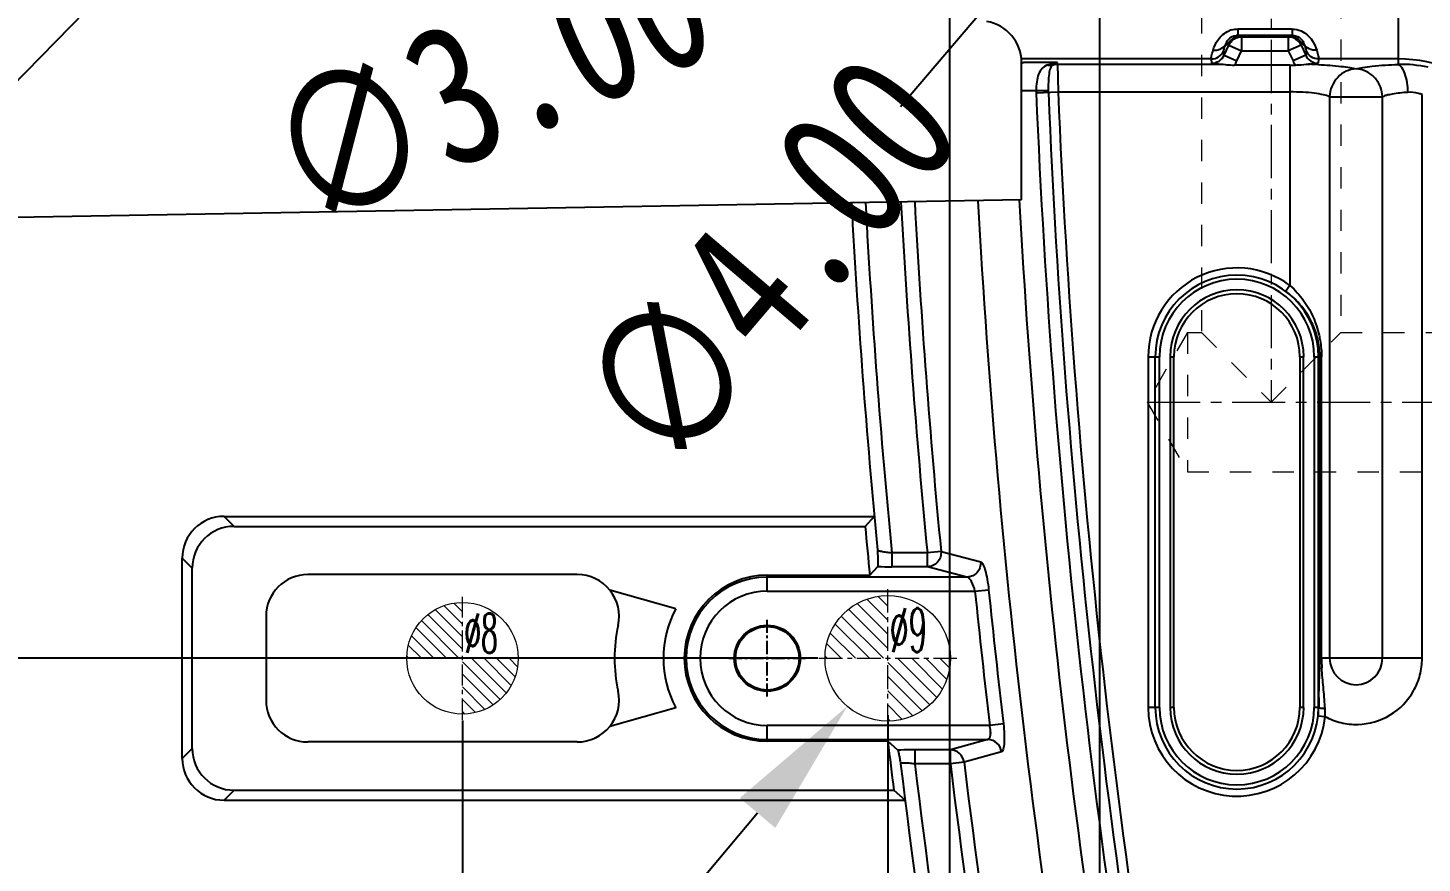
# Model space of a CAD drawing. Header units: millimetres. Extents: x 1147 to 12155, y -6137 to -4403.
# Drawn here: x 2615.5 to 2715.5, y -5338.8 to -5278.9 of the extents above; entities that cross this region are included whole.
import ezdxf
from ezdxf.enums import TextEntityAlignment as Align

# ---------------------------------------------------------------- set-up
doc = ezdxf.new("R2010")
doc.units = ezdxf.units.MM
doc.header["$LTSCALE"] = 16.335
doc.header["$PDMODE"] = 3
doc.header["$PDSIZE"] = 0.3125
doc.linetypes.add('CENTER', pattern=[0.6, 0.375, -0.075, 0.075, -0.075])
doc.linetypes.add('HIDDEN', pattern=[0.2, 0.1, -0.1])
doc.layers.get('0').update_dxf_attribs({"linetype": 'CONTINUOUS'})
doc.layers.get('Defpoints').update_dxf_attribs({"linetype": 'CONTINUOUS'})
doc.layers.add('cool', color=153, linetype='HIDDEN', lineweight=9)
doc.layers.add('epin', color=13, linetype='CONTINUOUS', lineweight=9)
doc.styles.get("Standard").update_dxf_attribs({"font": 'txt', "width": 0.8})
doc.styles.add('TXT05', font='txt.shx', dxfattribs={"width": 0.5, "bigfont": 'gbcbig.shx'})
doc.dimstyles.get("Standard").update_dxf_attribs({"dimtxt": 0.15625, "dimasz": 0.1875, "dimexe": 0.125, "dimexo": 0.0625, "dimtad": 0, "dimtih": 1, "dimtoh": 1, "dimdsep": 46, "dimtxsty": 'Standard', "dimcen": 0.09, "dimadec": 0, "dimazin": 0, "dimtp": 0.01, "dimtm": 0.01, "dimtfac": 1, "dimtofl": 0, "dimtmove": 0, "dimatfit": 3, "dimfxl": 0, "dimtolj": 1, "dimarcsym": 0})

# ---------------------------------------------------------------- blocks, each defined once
blk = doc.blocks.new('*D680')
at = {"color": 4, "lineweight": -2}
blk.add_line((2678.06, -5284.57), (2684.54, -5276.96), dxfattribs=at)
at = {"color": 4}
blk.add_solid([(2683.27, -5275.88), (2685.81, -5278.04), (2691.03, -5269.34)], dxfattribs=at)
at = {"layer": 'Defpoints', "color": 0}
for p in [(2693.62, -5266.3), (2691.03, -5269.34)]:
    blk.add_point(p, dxfattribs=at)
at = {"color": 6, "insert": (2668.55, -5295.74), "char_height": 10, "attachment_point": 5, "rotation": 49.5906}
blk.add_mtext('\\A1;∅4.00', dxfattribs=at)
blk = doc.blocks.new('*D788')
at = {"color": 4, "lineweight": -2}
for p, q in [((2627.87, -5269.27), (2607.87, -5289.71)), ((2788.07, -5269.27), (2627.87, -5269.27)), ((2607.87, -5289.71), (2587.87, -5289.71))]:
    blk.add_line(p, q, dxfattribs=at)
at = {"layer": 'Defpoints', "color": 0}
for p in [(2876.63, -5263.77), (2788.13, -5269.27), (2587.87, -5289.71)]:
    blk.add_point(p, dxfattribs=at)
at = {"color": 6, "insert": (2578.8, -5289.71), "char_height": 8, "attachment_point": 5}
blk.add_mtext('\\A1;5.50', dxfattribs=at)
blk = doc.blocks.new('*D789')
at = {"color": 4, "lineweight": -2}
blk.add_line((2672.12, -5324.13), (2587.87, -5324.13), dxfattribs=at)
at = {"layer": 'Defpoints', "color": 0}
for p in [(2876.63, -5263.77), (2587.87, -5324.13), (2672.18, -5324.13)]:
    blk.add_point(p, dxfattribs=at)
at = {"color": 6, "insert": (2575.6, -5324.13), "char_height": 8, "attachment_point": 5}
blk.add_mtext('\\A1;60.36', dxfattribs=at)
blk = doc.blocks.new('*D790')
at = {"color": 4, "lineweight": -2}
blk.add_line((2807.27, -5343.27), (2587.87, -5343.27), dxfattribs=at)
at = {"layer": 'Defpoints', "color": 0}
for p in [(2876.63, -5263.77), (2587.87, -5343.27), (2807.33, -5343.27)]:
    blk.add_point(p, dxfattribs=at)
at = {"color": 6, "insert": (2575.6, -5343.27), "char_height": 8, "attachment_point": 5}
blk.add_mtext('\\A1;79.50', dxfattribs=at)
blk = doc.blocks.new('*D791')
at = {"color": 4, "lineweight": -2}
blk.add_line((2674.17, -5391.77), (2587.87, -5391.77), dxfattribs=at)
at = {"layer": 'Defpoints', "color": 0}
for p in [(2876.63, -5263.77), (2587.87, -5391.77), (2674.23, -5391.77)]:
    blk.add_point(p, dxfattribs=at)
at = {"color": 6, "insert": (2574, -5391.77), "char_height": 8, "attachment_point": 5}
blk.add_mtext('\\A1;128.00', dxfattribs=at)
blk = doc.blocks.new('*D792')
at = {"color": 4, "lineweight": -2}
blk.add_line((2651.99, -5410.77), (2587.87, -5410.77), dxfattribs=at)
at = {"layer": 'Defpoints', "color": 0}
for p in [(2876.63, -5263.77), (2587.87, -5410.77), (2652.05, -5410.77)]:
    blk.add_point(p, dxfattribs=at)
at = {"color": 6, "insert": (2574, -5410.77), "char_height": 8, "attachment_point": 5}
blk.add_mtext('\\A1;147.00', dxfattribs=at)
blk = doc.blocks.new('*D793')
at = {"color": 4, "lineweight": -2}
blk.add_line((2871.01, -5430.77), (2587.87, -5430.77), dxfattribs=at)
at = {"layer": 'Defpoints', "color": 0}
for p in [(2876.63, -5263.77), (2587.87, -5430.77), (2871.07, -5430.77)]:
    blk.add_point(p, dxfattribs=at)
at = {"color": 6, "insert": (2574, -5430.77), "char_height": 8, "attachment_point": 5}
blk.add_mtext('\\A1;167.00', dxfattribs=at)
blk = doc.blocks.new('*D794')
at = {"color": 4, "lineweight": -2}
for p, q in [((2627.87, -5438.77), (2607.87, -5442.06)), ((2721.07, -5438.77), (2627.87, -5438.77)), ((2607.87, -5442.06), (2587.87, -5442.06))]:
    blk.add_line(p, q, dxfattribs=at)
at = {"layer": 'Defpoints', "color": 0}
for p in [(2876.63, -5263.77), (2721.13, -5438.77), (2587.87, -5442.06)]:
    blk.add_point(p, dxfattribs=at)
at = {"color": 6, "insert": (2574, -5442.06), "char_height": 8, "attachment_point": 5}
blk.add_mtext('\\A1;175.00', dxfattribs=at)
blk = doc.blocks.new('*D795')
at = {"color": 4, "lineweight": -2}
blk.add_line((2631.57, -5468.77), (2587.87, -5468.77), dxfattribs=at)
at = {"layer": 'Defpoints', "color": 0}
for p in [(2876.63, -5263.77), (2587.87, -5468.77), (2631.63, -5468.77)]:
    blk.add_point(p, dxfattribs=at)
at = {"color": 6, "insert": (2573.47, -5468.77), "char_height": 8, "attachment_point": 5}
blk.add_mtext('\\A1;205.00', dxfattribs=at)
blk = doc.blocks.new('*D777')
at = {"color": 4, "lineweight": -2}
blk.add_line((2678.63, -5396.23), (2678.63, -5507.6), dxfattribs=at)
at = {"layer": 'Defpoints', "color": 0}
for p in [(2876.63, -5263.77), (2678.63, -5396.17), (2678.63, -5507.6)]:
    blk.add_point(p, dxfattribs=at)
at = {"color": 6, "insert": (2678.63, -5521.47), "char_height": 8, "attachment_point": 5, "rotation": 90}
blk.add_mtext('\\A1;198.00', dxfattribs=at)
blk = doc.blocks.new('*D778')
at = {"color": 4, "lineweight": -2}
for p, q in [((2677.13, -5328.21), (2677.13, -5467.6)), ((2677.13, -5467.6), (2667.34, -5487.6)), ((2667.34, -5487.6), (2667.34, -5507.6))]:
    blk.add_line(p, q, dxfattribs=at)
at = {"layer": 'Defpoints', "color": 0}
for p in [(2876.63, -5263.77), (2677.13, -5328.15), (2667.34, -5507.6)]:
    blk.add_point(p, dxfattribs=at)
at = {"color": 6, "insert": (2667.34, -5522), "char_height": 8, "attachment_point": 5, "rotation": 90}
blk.add_mtext('\\A1;199.50', dxfattribs=at)
blk = doc.blocks.new('*D779')
at = {"color": 4, "lineweight": -2}
blk.add_line((2646.63, -5328.59), (2646.63, -5507.6), dxfattribs=at)
at = {"layer": 'Defpoints', "color": 0}
for p in [(2876.63, -5263.77), (2646.63, -5328.53), (2646.63, -5507.6)]:
    blk.add_point(p, dxfattribs=at)
at = {"color": 6, "insert": (2646.63, -5522), "char_height": 8, "attachment_point": 5, "rotation": 90}
blk.add_mtext('\\A1;230.00', dxfattribs=at)
blk = doc.blocks.new('*D780')
at = {"color": 4, "lineweight": -2}
blk.add_line((2631.63, -5475.26), (2631.63, -5507.6), dxfattribs=at)
at = {"layer": 'Defpoints', "color": 0}
for p in [(2876.63, -5263.77), (2631.63, -5475.2), (2631.63, -5507.6)]:
    blk.add_point(p, dxfattribs=at)
at = {"color": 6, "insert": (2631.63, -5522.54), "char_height": 8, "attachment_point": 5, "rotation": 90}
blk.add_mtext('\\A1;245.00', dxfattribs=at)
blk = doc.blocks.new('*D804')
at = {"color": 4, "lineweight": -2}
for p, q in [((2629.09, -5267.82), (2609.09, -5277.18)), ((2692.26, -5267.82), (2629.09, -5267.82)), ((2609.09, -5277.18), (2589.09, -5277.18))]:
    blk.add_line(p, q, dxfattribs=at)
at = {"layer": 'Defpoints', "color": 0}
for p in [(2876.63, -5263.77), (2692.32, -5267.82), (2589.09, -5277.18)]:
    blk.add_point(p, dxfattribs=at)
at = {"color": 6, "insert": (2580.02, -5277.18), "char_height": 8, "attachment_point": 5}
blk.add_mtext('\\A1;4.05', dxfattribs=at)
blk = doc.blocks.new('*D805')
at = {"color": 4, "lineweight": -2}
for p, q in [((2681.56, -5268.26), (2681.56, -5467.42)), ((2681.56, -5467.42), (2695.15, -5487.42)), ((2695.15, -5487.42), (2695.15, -5507.42))]:
    blk.add_line(p, q, dxfattribs=at)
at = {"layer": 'Defpoints', "color": 0}
for p in [(2876.63, -5263.77), (2681.56, -5268.2), (2695.15, -5507.42)]:
    blk.add_point(p, dxfattribs=at)
at = {"color": 6, "insert": (2695.15, -5521.82), "char_height": 8, "attachment_point": 5, "rotation": 90}
blk.add_mtext('\\A1;195.07', dxfattribs=at)
blk = doc.blocks.new('*D806')
at = {"color": 4, "lineweight": -2}
for p, q in [((2692.32, -5268.39), (2692.32, -5467.42)), ((2692.32, -5467.42), (2711.11, -5487.42)), ((2711.11, -5487.42), (2711.11, -5507.42))]:
    blk.add_line(p, q, dxfattribs=at)
at = {"layer": 'Defpoints', "color": 0}
for p in [(2876.63, -5263.77), (2692.32, -5268.33), (2711.11, -5507.42)]:
    blk.add_point(p, dxfattribs=at)
at = {"color": 6, "insert": (2711.11, -5521.29), "char_height": 8, "attachment_point": 5, "rotation": 90}
blk.add_mtext('\\A1;184.31', dxfattribs=at)
blk = doc.blocks.new('*D811')
at = {"color": 4, "lineweight": -2}
blk.add_line((2661.35, -5342.87), (2667.79, -5335.22), dxfattribs=at)
at = {"color": 4}
blk.add_solid([(2666.52, -5334.15), (2669.07, -5336.29), (2674.23, -5327.57)], dxfattribs=at)
at = {"layer": 'Defpoints', "color": 0}
for p in [(2680.03, -5320.69), (2674.23, -5327.57)]:
    blk.add_point(p, dxfattribs=at)
at = {"color": 6, "insert": (2651.91, -5354.09), "char_height": 10, "attachment_point": 5, "rotation": 49.9022}
blk.add_mtext('\\A1;∅9.00', dxfattribs=at)
blk = doc.blocks.new('*D820')
at = {"color": 4, "lineweight": -2}
blk.add_line((2661.94, -5276.6), (2671.07, -5272.52), dxfattribs=at)
at = {"color": 4}
blk.add_solid([(2670.39, -5271), (2671.75, -5274.04), (2680.19, -5268.43)], dxfattribs=at)
at = {"layer": 'Defpoints', "color": 0}
for p in [(2682.93, -5267.21), (2680.19, -5268.43)]:
    blk.add_point(p, dxfattribs=at)
at = {"color": 6, "insert": (2648.55, -5282.59), "char_height": 10, "attachment_point": 5, "rotation": 24.0989}
blk.add_mtext('\\A1;∅3.00', dxfattribs=at)
blk = doc.blocks.new('epin_ejp_9')
at = {"layer": 'epin'}
h = blk.add_hatch(dxfattribs=at)
h.set_pattern_fill('_ANSI31', color=123, scale=0.225, angle=90, style=0)
h.set_pattern_definition([(135, (921.2436, 58.3575), (-0.5051394, -0.5051394), [])])
h.paths.add_polyline_path([(0, 4.5, 0.41421356), (-4.5, 0), (0, 0)])
h.paths.add_polyline_path([(4.5, 0), (0, 0), (0, -4.5, 0.41421356)])
at = {"layer": 'epin', "color": 1, "linetype": 'CENTER', "ltscale": 0.27989}
for p, q in [((0, -4.95), (0, 4.95)), ((-4.95, 0), (4.95, 0))]:
    blk.add_line(p, q, dxfattribs=at)
at = {"layer": 'epin'}
blk.add_circle((0, 0), 4.5, dxfattribs=at)
at = {"layer": 'epin', "color": 6, "style": 'TXT05', "width": 0.5}
blk.add_text('%%c9', height=3.15, dxfattribs=at).set_placement((1.4925, 2.025), align=Align.MIDDLE)
blk = doc.blocks.new('epin_ejp_8')
at = {"layer": 'epin'}
h = blk.add_hatch(dxfattribs=at)
h.set_pattern_fill('_ANSI31', color=123, scale=0.2, angle=90, style=0)
h.set_pattern_definition([(135, (-2152.64246, 412.4307), (-0.4490128, -0.4490128), [])])
h.paths.add_polyline_path([(0, 4, 0.414214), (-4, 0), (0, 0)])
h.paths.add_polyline_path([(4, 0), (0, 0), (0, -4, 0.414214)])
at = {"layer": 'epin', "color": 1, "linetype": 'CENTER', "ltscale": 0.248791}
for p, q in [((0, -4.4), (0, 4.4)), ((-4.4, 0), (4.4, 0))]:
    blk.add_line(p, q, dxfattribs=at)
at = {"layer": 'epin'}
blk.add_circle((0, 0), 4, dxfattribs=at)
at = {"layer": 'epin', "color": 6, "style": 'TXT05', "width": 0.5}
blk.add_text('%%c8', height=2.8, dxfattribs=at).set_placement((1.33, 1.8), align=Align.MIDDLE)
blk = doc.blocks.new('115')
at = {"layer": 'epin'}
for name, p in [('epin_ejp_8', (-230, -60.358)), ('epin_ejp_9', (-199.498, -60.358))]:
    blk.add_blockref(name, p, dxfattribs=at)

msp = doc.modelspace()

# ---------------------------------------------------------------- linework, layer by layer
at = {"color": 7, "linetype": 'Continuous'}
for p, q in [((2713.74, -5271.174), (2713.74, -5281.562)), ((2702.24, -5279.02), (2702.24, -5279.473)), ((2706.135, -5279.02), (2702.24, -5279.02)), ((2706.135, -5279.02), (2706.135, -5279.473)), ((2701.263, -5280.888), (2701.599, -5280.167)), ((2701.381, -5280.096), (2701.464, -5280.167)), ((2701.599, -5280.167), (2702.509, -5280.591)), ((2701.935, -5279.686), (2701.938, -5279.686)), ((2702.24, -5279.473), (2702.335, -5279.553)), ((2702.24, -5279.473), (2706.135, -5279.473)), ((2702.335, -5279.553), (2702.509, -5279.553)), ((2702.509, -5279.585), (2702.509, -5280.591)), ((2702.509, -5279.585), (2705.866, -5279.585)), ((2705.866, -5279.553), (2706.04, -5279.553)), ((2705.866, -5279.585), (2705.866, -5280.591)), ((2706.776, -5280.167), (2705.866, -5280.591)), ((2706.135, -5279.473), (2706.04, -5279.553)), ((2706.437, -5279.686), (2706.44, -5279.686)), ((2706.776, -5280.167), (2707.113, -5280.888)), ((2706.994, -5280.096), (2706.911, -5280.167)), ((2700.328, -5281.168), (2686.719, -5281.168)), ((2700.328, -5281.168), (2700.353, -5281.475)), ((2701.263, -5280.888), (2701.238, -5280.592)), ((2701.263, -5280.888), (2702.173, -5281.313)), ((2702.173, -5281.313), (2702.509, -5280.591)), ((2702.509, -5280.591), (2705.866, -5280.591)), ((2705.866, -5280.591), (2706.202, -5281.313)), ((2707.113, -5280.888), (2706.202, -5281.313)), ((2707.137, -5280.592), (2707.113, -5280.888)), ((2708.022, -5281.475), (2708.047, -5281.168)), ((2713.74, -5281.168), (2708.047, -5281.168)), ((2686.731, -5291.272), (2686.731, -5281.414)), ((2686.731, -5281.414), (2686.875, -5281.433)), ((2689.301, -5281.433), (2686.875, -5281.433)), ((2689.301, -5281.53), (2689.301, -5281.433)), ((2689.301, -5281.53), (2700.953, -5281.53)), ((2689.303, -5281.53), (2689.352, -5283.53)), ((2705.983, -5281.607), (2702.004, -5281.607)), ((2686.731, -5283.433), (2688.649, -5283.435)), ((2687.778, -5283.596), (2689.345, -5283.53)), ((2689.352, -5283.53), (2705.984, -5283.53)), ((2705.984, -5283.53), (2705.984, -5297.41)), ((2708.828, -5283.882), (2708.828, -5324.129)), ((2708.828, -5283.882), (2712.619, -5283.882)), ((2712.619, -5324.129), (2712.619, -5283.882)), ((2715.462, -5324.129), (2715.462, -5283.719)), ((2686.731, -5291.272), (2596.631, -5292.844)), ((2705.984, -5297.411), (2705.684, -5297.812)), ((2695.812, -5302.511), (2695.812, -5327.648)), ((2695.812, -5302.511), (2696.626, -5302.511)), ((2696.313, -5327.648), (2696.313, -5302.511)), ((2696.626, -5327.648), (2696.626, -5302.511)), ((2697.387, -5302.511), (2697.387, -5327.648)), ((2697.387, -5302.511), (2697.663, -5302.511)), ((2697.663, -5327.648), (2697.663, -5302.511)), ((2706.69, -5302.511), (2706.69, -5327.648)), ((2706.69, -5302.511), (2706.966, -5302.511)), ((2706.966, -5327.648), (2706.966, -5302.511)), ((2707.727, -5302.511), (2707.727, -5327.648)), ((2707.727, -5302.511), (2708.028, -5302.511)), ((2708.028, -5327.648), (2708.028, -5302.511)), ((2708.123, -5302.511), (2708.123, -5324.129)), ((2708.123, -5302.511), (2708.248, -5302.511)), ((2708.248, -5324.129), (2708.248, -5302.511)), ((2630.242, -5314.672), (2629.527, -5313.956)), ((2629.527, -5313.956), (2676.168, -5313.956)), ((2676.168, -5313.956), (2675.515, -5314.672)), ((2630.242, -5314.672), (2675.515, -5314.672)), ((2626.531, -5331.306), (2626.531, -5316.952)), ((2627.246, -5317.668), (2626.531, -5316.952)), ((2679.974, -5316.562), (2677.416, -5316.562)), ((2677.421, -5316.562), (2677.421, -5317.566)), ((2680.957, -5316.467), (2679.974, -5316.562)), ((2679.974, -5317.566), (2679.974, -5316.562)), ((2680.957, -5316.467), (2683.799, -5317.209)), ((2627.246, -5330.591), (2627.246, -5317.668)), ((2668.492, -5319.314), (2668.492, -5318.176)), ((2668.492, -5318.176), (2675.85, -5318.176)), ((2675.85, -5318.176), (2676.416, -5317.552)), ((2679.974, -5317.566), (2677.421, -5317.566)), ((2682.816, -5318.31), (2679.974, -5317.566)), ((2682.816, -5318.31), (2668.492, -5318.31)), ((2683.389, -5319.314), (2684.371, -5319.214)), ((2668.492, -5319.314), (2683.389, -5319.314)), ((2715.462, -5324.129), (2708.123, -5324.129)), ((2696.626, -5327.648), (2695.812, -5327.648)), ((2697.663, -5327.648), (2697.387, -5327.648)), ((2706.966, -5327.648), (2706.69, -5327.648)), ((2708.028, -5327.648), (2707.727, -5327.648)), ((2708.5, -5327.721), (2708.492, -5327.612)), ((2668.492, -5330.082), (2668.492, -5328.944)), ((2684.447, -5328.944), (2668.492, -5328.944)), ((2685.428, -5328.829), (2684.447, -5328.944)), ((2708.008, -5328.255), (2708.507, -5328.308)), ((2668.492, -5329.948), (2684.315, -5329.948)), ((2677.142, -5330.082), (2668.492, -5330.082)), ((2677.853, -5330.713), (2677.142, -5330.082)), ((2684.315, -5329.948), (2681.628, -5330.692)), ((2626.531, -5331.306), (2627.246, -5330.591)), ((2679.067, -5330.692), (2679.067, -5331.696)), ((2681.628, -5330.692), (2679.067, -5330.692)), ((2681.628, -5331.696), (2681.628, -5330.692)), ((2685.294, -5330.834), (2682.608, -5331.576)), ((2681.628, -5331.696), (2679.068, -5331.696)), ((2682.608, -5331.576), (2681.628, -5331.696)), ((2629.527, -5334.302), (2630.242, -5333.586)), ((2630.242, -5333.586), (2677.567, -5333.586)), ((2677.567, -5333.586), (2678.378, -5334.302)), ((2629.527, -5334.302), (2678.378, -5334.302))]:
    msp.add_line(p, q, dxfattribs=at)
for p, q in [((2654.866, -5318.129), (2635.54, -5318.129)), ((2661.94, -5320.578), (2657.204, -5319.25)), ((2632.54, -5321.129), (2632.54, -5327.129)), ((2661.94, -5327.68), (2657.204, -5329.008)), ((2654.866, -5330.129), (2635.54, -5330.129))]:
    msp.add_line(p, q)
at = {"color": 1, "linetype": 'CENTER', "ltscale": 0.155494}
for p, q in [((2668.492, -5326.879), (2668.492, -5321.379)), ((2665.742, -5324.129), (2671.242, -5324.129))]:
    msp.add_line(p, q, dxfattribs=at)
at = {"color": 7, "linetype": 'Continuous'}
for radius in [2.368, 2.276]:
    msp.add_circle((2668.492, -5324.129), radius, dxfattribs=at)
for centre, radius, start, end in [((2713.74, -5291.45), 19.882, 0, 90), ((2683.731, -5281.434), 3, 0.37078, 80), ((2702.253, -5280.649), 1.629, 105.85808, 112.4304), ((2702.381, -5280.597), 1.013, 115.92366, 154.94597), ((2702.508, -5280.587), 1.001, 111.68775, 133.43168), ((2702.238, -5280.428), 0.955, 89.91147, 97.51677), ((2702.433, -5280.749), 1.164, 94.87142, 98.18876), ((2705.866, -5280.588), 1.003, 46.58371, 89.99284), ((2705.995, -5280.597), 1.013, 25.05415, 64.07646), ((2706.228, -5280.31), 0.795, 15.56086, 23.44431), ((2713.74, -5291.45), 10.283, 0, 90), ((2686.981, -5281.913), 0.492, 102.47628, 111.40211), ((2700.335, -5280.456), 2.027, 325.39103, 334.9909), ((2705.979, -5257.34), 24.267, 270.00903, 270.91981), ((2708.04, -5280.455), 2.028, 205.00988, 214.50059), ((2714.002, -5290.241), 8.684, 77.39349, 91.72835), ((2691.496, -5283.44), 3.721, 179.87891, 182.39131), ((3278.831, -5258.772), 591.573, 182.405014, 190.727289), ((2693.466, -5283.357), 4.817, 180.92626, 182.40245), ((3278.831, -5258.772), 590.698, 182.405013, 190.727289), ((3278.831, -5258.772), 589.998, 182.405013, 190.727289), ((3278.831, -5258.772), 605.185, 183.098605, 185.460285), ((3278.831, -5258.772), 604.18, 183.102094, 185.488765), ((3278.831, -5258.772), 601.639, 183.110979, 185.512069), ((3278.831, -5258.772), 600.652, 183.11445, 185.512069), ((3278.831, -5258.772), 596.119, 183.130535, 190.727289), ((3278.831, -5258.772), 593.158, 183.141176, 190.727289), ((2702.177, -5302.511), 6.365, 53.25486, 180), ((2702.177, -5302.511), 5.852, 0, 180), ((2702.177, -5302.511), 5.551, 0, 180), ((2702.177, -5302.511), 4.79, 0, 180), ((2702.177, -5302.511), 4.514, 0, 180), ((2701.934, -5302.847), 6.277, 42.47881, 53.31829), ((2702.493, -5302.527), 5.63, 0.16988, 11.27664), ((3278.831, -5258.772), 605.9, 185.293616, 185.626552), ((2668.492, -5324.129), 5.953, 90, 270), ((2677.378, -5284.396), 33.17, 268.33832, 270.07421), ((2668.492, -5324.129), 5.819, 90, 270), ((3278.831, -5258.772), 597.524, 185.805659, 186.733165), ((2668.492, -5324.129), 4.815, 90, 270), ((3278.831, -5258.772), 598.511, 185.805659, 186.733165), ((2668.492, -5324.129), 7.453, 151.54598, 208.45402), ((2668.492, -5324.129), 10.953, 167.58365, 192.41635), ((2721.073, -5324.113), 12.826, 180.07228, 183.17837), ((2710.723, -5324.129), 1.896, 180.00223, 360), ((2777.824, -5328.376), 69.784, 178.83002, 179.40246), ((2702.177, -5327.648), 6.365, 180, 354.04902), ((2702.177, -5327.648), 5.852, 180, 0), ((2702.177, -5327.648), 5.551, 180, 360), ((2702.177, -5327.648), 4.79, 180, 360), ((2702.177, -5327.648), 4.514, 180, 0), ((2701.447, -5327.571), 6.598, 354.04051, 357.5136), ((2701.536, -5327.575), 6.508, 357.51794, 359.35452), ((2703.482, -5328.072), 5.03, 359.46016, 4.00103), ((2703.515, -5328.072), 4.997, 357.29748, 359.45979), ((3278.831, -5258.772), 605.9, 186.758966, 187.092828), ((3278.831, -5258.772), 605.185, 186.919964, 190.727289), ((3278.831, -5258.772), 604.18, 186.93249, 190.727289), ((3278.831, -5258.772), 601.639, 186.961913, 190.727289), ((3278.831, -5258.772), 600.652, 186.961913, 190.727289)]:
    msp.add_arc(centre, radius, start, end, dxfattribs=at)
for centre, start, end in [((2635.54, -5321.129), 90, 180), ((2654.866, -5321.129), 347.58365, 90), ((2635.54, -5327.129), 180, 270), ((2654.866, -5327.129), 270, 12.41635)]:
    msp.add_arc(centre, 3, start, end)
for centre, major_axis, start_param, end_param in [((2629.535, -5316.96), (2.127, -2.127), 2.357564, 3.9256213), ((2630.25, -5317.676), (-2.127, 2.127), -0.7840286, 0.7840286), ((2630.25, -5330.582), (2.127, 2.127), 2.357564, 3.9256213), ((2629.535, -5331.298), (2.127, 2.127), 2.357564, 3.9256213)]:
    msp.add_ellipse(centre, major_axis=major_axis, ratio=0.9972647, start_param=start_param, end_param=end_param, dxfattribs=at)
for points, knots in [([(2700.471, -5280.542), (2700.544, -5280.289), (2700.806, -5279.717), (2701.302, -5279.279), (2701.632, -5279.143)], [0, 0, 0, 0, 0.4249867, 1, 1, 1, 1]), ([(2706.785, -5279.161), (2707.103, -5279.303), (2707.579, -5279.736), (2707.832, -5280.294), (2707.904, -5280.542)], [0, 0, 0, 0, 0.5744901, 1, 1, 1, 1]), ([(2700.471, -5280.542), (2700.655, -5280.559), (2701.024, -5280.507), (2701.305, -5280.247), (2701.381, -5280.096)], [0, 0, 0, 0, 0.522338, 1, 1, 1, 1]), ([(2701.238, -5280.592), (2701.236, -5280.571), (2701.246, -5280.513), (2701.29, -5280.347), (2701.341, -5280.204), (2701.381, -5280.096)], [0, 0, 0, 0, 0.1233673, 0.3328051, 1, 1, 1, 1]), ([(2701.381, -5280.096), (2701.412, -5279.985), (2701.571, -5279.683), (2701.899, -5279.509), (2702.113, -5279.481)], [0, 0, 0, 0, 0.3480132, 1, 1, 1, 1]), ([(2702.335, -5279.553), (2702.29, -5279.553), (2702.201, -5279.564), (2702.095, -5279.576), (2701.873, -5279.686), (2701.935, -5279.686)], [0, 0, 0, 0, 0.3146179, 0.5655723, 1, 1, 1, 1]), ([(2701.938, -5279.686), (2701.958, -5279.684), (2702.022, -5279.655), (2702.088, -5279.637), (2702.136, -5279.624)], [0, 0, 0, 0, 0.290572, 1, 1, 1, 1]), ([(2702.136, -5279.624), (2702.145, -5279.621), (2702.189, -5279.61), (2702.233, -5279.602), (2702.267, -5279.597)], [0, 0, 0, 0, 0.2182806, 1, 1, 1, 1]), ([(2705.953, -5279.585), (2706.013, -5279.585), (2706.167, -5279.598), (2706.314, -5279.646), (2706.403, -5279.676)], [0, 0, 0, 0, 0.3907977, 1, 1, 1, 1]), ([(2706.44, -5279.686), (2706.443, -5279.686), (2706.453, -5279.685), (2706.442, -5279.663), (2706.409, -5279.645), (2706.338, -5279.604), (2706.212, -5279.565), (2706.105, -5279.553), (2706.04, -5279.553)], [0, 0, 0, 0, 0.0226459, 0.0430192, 0.1257281, 0.291104, 0.5708217, 1, 1, 1, 1]), ([(2706.135, -5279.473), (2706.183, -5279.473), (2706.356, -5279.485), (2706.526, -5279.547), (2706.633, -5279.615)], [0, 0, 0, 0, 0.2716945, 1, 1, 1, 1]), ([(2706.403, -5279.676), (2706.407, -5279.677), (2706.418, -5279.681), (2706.43, -5279.685), (2706.437, -5279.686)], [0, 0, 0, 0, 0.353076, 1, 1, 1, 1]), ([(2706.633, -5279.615), (2706.679, -5279.644), (2706.812, -5279.748), (2706.913, -5279.889), (2706.958, -5279.993)], [0, 0, 0, 0, 0.3246988, 1, 1, 1, 1]), ([(2707.904, -5280.542), (2707.72, -5280.559), (2707.351, -5280.507), (2707.07, -5280.247), (2706.994, -5280.096)], [0, 0, 0, 0, 0.5223366, 1, 1, 1, 1]), ([(2706.994, -5280.096), (2707.005, -5280.126), (2707.042, -5280.23), (2707.078, -5280.334), (2707.1, -5280.408)], [0, 0, 0, 0, 0.2908531, 1, 1, 1, 1]), ([(2700.328, -5281.168), (2700.326, -5281.141), (2700.336, -5281.069), (2700.379, -5280.86), (2700.431, -5280.679), (2700.471, -5280.542)], [0, 0, 0, 0, 0.1247338, 0.334633, 1, 1, 1, 1]), ([(2700.328, -5281.168), (2700.515, -5281.168), (2700.896, -5281.059), (2701.158, -5280.761), (2701.238, -5280.592)], [0, 0, 0, 0, 0.5006089, 1, 1, 1, 1]), ([(2700.353, -5281.475), (2700.541, -5281.475), (2700.926, -5281.363), (2701.184, -5281.059), (2701.263, -5280.888)], [0, 0, 0, 0, 0.5003663, 1, 1, 1, 1]), ([(2707.1, -5280.408), (2707.111, -5280.446), (2707.127, -5280.506), (2707.139, -5280.569), (2707.137, -5280.592)], [0, 0, 0, 0, 0.6330067, 1, 1, 1, 1]), ([(2707.113, -5280.888), (2707.191, -5281.059), (2707.449, -5281.363), (2707.834, -5281.475), (2708.022, -5281.475)], [0, 0, 0, 0, 0.4996883, 1, 1, 1, 1]), ([(2708.047, -5281.168), (2707.86, -5281.168), (2707.479, -5281.059), (2707.217, -5280.761), (2707.137, -5280.592)], [0, 0, 0, 0, 0.500608, 1, 1, 1, 1]), ([(2707.904, -5280.542), (2707.944, -5280.679), (2707.996, -5280.86), (2708.039, -5281.069), (2708.049, -5281.141), (2708.047, -5281.168)], [0, 0, 0, 0, 0.6653667, 0.875266, 1, 1, 1, 1]), ([(2688.591, -5281.594), (2688.447, -5281.649), (2688.171, -5281.83), (2687.923, -5282.284), (2687.8, -5282.83), (2687.776, -5283.225), (2687.775, -5283.432)], [0, 0, 0, 0, 0.2165509, 0.4443884, 0.7089624, 1, 1, 1, 1]), ([(2688.591, -5281.594), (2688.625, -5281.604), (2688.755, -5281.632), (2688.894, -5281.625), (2688.987, -5281.594)], [0, 0, 0, 0, 0.2629436, 1, 1, 1, 1]), ([(2688.987, -5281.594), (2688.904, -5281.647), (2688.766, -5281.858), (2688.65, -5282.488), (2688.643, -5283.032), (2688.649, -5283.435)], [0, 0, 0, 0, 0.1540871, 0.3693846, 1, 1, 1, 1]), ([(2689.299, -5281.433), (2689.273, -5281.441), (2689.162, -5281.481), (2689.059, -5281.541), (2688.987, -5281.594)], [0, 0, 0, 0, 0.2375591, 1, 1, 1, 1]), ([(2700.353, -5281.475), (2700.401, -5281.48), (2700.601, -5281.5), (2700.801, -5281.518), (2700.953, -5281.53)], [0, 0, 0, 0, 0.2374979, 1, 1, 1, 1]), ([(2700.953, -5281.53), (2701.119, -5281.542), (2701.467, -5281.585), (2701.818, -5281.607), (2702.004, -5281.607)], [0, 0, 0, 0, 0.4715846, 1, 1, 1, 1]), ([(2705.986, -5281.607), (2705.982, -5281.849), (2705.986, -5282.49), (2705.984, -5283.131), (2705.984, -5283.53)], [0, 0, 0, 0, 0.378122, 1, 1, 1, 1]), ([(2706.369, -5281.604), (2706.453, -5281.602), (2706.77, -5281.587), (2707.086, -5281.547), (2707.32, -5281.541)], [0, 0, 0, 0, 0.2629043, 1, 1, 1, 1]), ([(2707.303, -5281.538), (2707.367, -5281.534), (2707.607, -5281.516), (2707.847, -5281.493), (2708.022, -5281.475)], [0, 0, 0, 0, 0.2687606, 1, 1, 1, 1]), ([(2708.013, -5281.569), (2707.949, -5281.569), (2707.712, -5281.563), (2707.475, -5281.556), (2707.303, -5281.538)], [0, 0, 0, 0, 0.2703482, 1, 1, 1, 1]), ([(2708.013, -5281.569), (2708.563, -5281.595), (2709.322, -5281.652), (2710.225, -5281.768), (2710.579, -5281.839), (2710.723, -5281.882)], [0, 0, 0, 0, 0.6044893, 0.8351507, 1, 1, 1, 1]), ([(2710.723, -5281.882), (2710.48, -5281.891), (2709.986, -5282.012), (2709.368, -5282.463), (2708.947, -5283.115), (2708.836, -5283.626), (2708.828, -5283.882)], [0, 0, 0, 0, 0.2428526, 0.491552, 0.7451332, 1, 1, 1, 1]), ([(2710.723, -5281.882), (2710.88, -5281.835), (2711.269, -5281.76), (2712.273, -5281.634), (2713.122, -5281.585), (2713.74, -5281.562)], [0, 0, 0, 0, 0.1616163, 0.3893848, 1, 1, 1, 1]), ([(2712.619, -5283.882), (2712.611, -5283.636), (2712.503, -5283.125), (2712.082, -5282.461), (2711.451, -5282.007), (2710.957, -5281.89), (2710.723, -5281.882)], [0, 0, 0, 0, 0.2452202, 0.5084478, 0.7664227, 1, 1, 1, 1]), ([(2713.74, -5281.562), (2713.841, -5281.59), (2714.042, -5281.808), (2714.24, -5282.256), (2714.375, -5282.872), (2714.421, -5283.327), (2714.429, -5283.562)], [0, 0, 0, 0, 0.1436613, 0.3731793, 0.6774221, 1, 1, 1, 1]), ([(2708.828, -5283.882), (2708.691, -5283.814), (2708.324, -5283.714), (2707.679, -5283.611), (2706.874, -5283.545), (2706.29, -5283.53), (2705.984, -5283.53)], [0, 0, 0, 0, 0.1589272, 0.3920585, 0.6810536, 1, 1, 1, 1]), ([(2714.429, -5283.562), (2714.058, -5283.585), (2713.546, -5283.636), (2712.944, -5283.761), (2712.711, -5283.836), (2712.619, -5283.882)], [0, 0, 0, 0, 0.6040568, 0.8330714, 1, 1, 1, 1]), ([(2715.462, -5283.719), (2715.377, -5283.688), (2715.043, -5283.583), (2714.688, -5283.545), (2714.429, -5283.562)], [0, 0, 0, 0, 0.2586448, 1, 1, 1, 1]), ([(2707.725, -5300.453), (2707.659, -5300.285), (2707.358, -5299.62), (2706.935, -5299.012), (2706.564, -5298.607)], [0, 0, 0, 0, 0.2481995, 1, 1, 1, 1]), ([(2706.963, -5298.489), (2707.359, -5299.04), (2707.779, -5299.867), (2708.023, -5300.743), (2708.074, -5300.967)], [0, 0, 0, 0, 0.7465311, 1, 1, 1, 1]), ([(2708.015, -5301.427), (2707.998, -5301.342), (2707.924, -5301.012), (2707.819, -5300.688), (2707.725, -5300.453)], [0, 0, 0, 0, 0.2530945, 1, 1, 1, 1]), ([(2708.074, -5300.967), (2708.102, -5301.092), (2708.203, -5301.601), (2708.248, -5302.12), (2708.248, -5302.511)], [0, 0, 0, 0, 0.2465017, 1, 1, 1, 1]), ([(2676.392, -5316.356), (2676.389, -5316.364), (2676.415, -5316.391), (2676.508, -5316.419), (2676.719, -5316.474), (2677.038, -5316.52), (2677.286, -5316.549), (2677.421, -5316.562)], [0, 0, 0, 0, 0.0242169, 0.0807212, 0.2957912, 0.6184963, 1, 1, 1, 1]), ([(2676.392, -5316.358), (2676.398, -5316.491), (2676.408, -5316.688), (2676.42, -5316.945), (2676.427, -5317.122), (2676.43, -5317.278), (2676.433, -5317.407), (2676.425, -5317.491), (2676.425, -5317.542), (2676.416, -5317.552)], [0, 0, 0, 0, 0.3341056, 0.4946245, 0.6448334, 0.7779666, 0.8868264, 0.9635753, 1, 1, 1, 1]), ([(2680.957, -5316.467), (2680.968, -5316.605), (2680.934, -5316.887), (2680.722, -5317.252), (2680.384, -5317.503), (2680.11, -5317.565), (2679.974, -5317.566)], [0, 0, 0, 0, 0.251595, 0.5028947, 0.7524681, 1, 1, 1, 1]), ([(2683.799, -5317.209), (2683.811, -5317.352), (2683.774, -5317.635), (2683.563, -5317.993), (2683.233, -5318.243), (2682.958, -5318.308), (2682.816, -5318.31)], [0, 0, 0, 0, 0.2626112, 0.5028917, 0.7415973, 1, 1, 1, 1]), ([(2683.799, -5317.209), (2683.83, -5317.217), (2683.895, -5317.275), (2684.015, -5317.478), (2684.149, -5317.885), (2684.282, -5318.495), (2684.346, -5318.962), (2684.371, -5319.214)], [0, 0, 0, 0, 0.0452776, 0.1156472, 0.3355212, 0.6430294, 1, 1, 1, 1]), ([(2683.389, -5319.314), (2683.34, -5319.072), (2683.232, -5318.743), (2683.011, -5318.413), (2682.877, -5318.318), (2682.816, -5318.31)], [0, 0, 0, 0, 0.6175948, 0.8458006, 1, 1, 1, 1]), ([(2708.054, -5326.951), (2708.064, -5326.474), (2708.093, -5325.534), (2708.123, -5324.593), (2708.123, -5324.129)], [0, 0, 0, 0, 0.5066728, 1, 1, 1, 1]), ([(2708.507, -5328.308), (2708.865, -5328.498), (2709.632, -5328.792), (2711.253, -5328.964), (2713.282, -5328.379), (2714.747, -5326.86), (2715.359, -5325.349), (2715.461, -5324.534), (2715.462, -5324.129)], [0, 0, 0, 0, 0.1255055, 0.2510432, 0.4999952, 0.7489597, 0.8744985, 1, 1, 1, 1]), ([(2708.492, -5327.612), (2708.456, -5327.144), (2708.407, -5326.446), (2708.313, -5325.519), (2708.271, -5325.057), (2708.267, -5324.824)], [0, 0, 0, 0, 0.5037614, 0.7497408, 1, 1, 1, 1]), ([(2708.044, -5327.648), (2708.051, -5327.663), (2708.107, -5327.68), (2708.199, -5327.701), (2708.341, -5327.714), (2708.445, -5327.72), (2708.5, -5327.721)], [0, 0, 0, 0, 0.1046028, 0.3250148, 0.6447159, 1, 1, 1, 1]), ([(2684.315, -5329.948), (2684.434, -5329.932), (2684.527, -5329.632), (2684.512, -5329.305), (2684.476, -5329.067), (2684.447, -5328.944)], [0, 0, 0, 0, 0.3411851, 0.6436543, 1, 1, 1, 1]), ([(2685.428, -5328.829), (2685.457, -5329.076), (2685.496, -5329.539), (2685.498, -5330.149), (2685.453, -5330.559), (2685.378, -5330.767), (2685.322, -5330.826), (2685.294, -5330.834)], [0, 0, 0, 0, 0.3638493, 0.6756113, 0.8920869, 0.9581484, 1, 1, 1, 1]), ([(2685.294, -5330.834), (2685.265, -5330.599), (2685.032, -5330.139), (2684.548, -5329.951), (2684.315, -5329.948)], [0, 0, 0, 0, 0.502838, 1, 1, 1, 1]), ([(2679.067, -5330.692), (2678.96, -5330.692), (2678.555, -5330.693), (2678.149, -5330.701), (2677.853, -5330.713)], [0, 0, 0, 0, 0.2664675, 1, 1, 1, 1]), ([(2677.853, -5330.713), (2677.862, -5330.721), (2677.873, -5330.758), (2677.893, -5330.823), (2677.915, -5330.921), (2677.952, -5331.096), (2677.998, -5331.354), (2678.035, -5331.571), (2678.055, -5331.686)], [0, 0, 0, 0, 0.0365813, 0.1083653, 0.2105816, 0.3379911, 0.6476236, 1, 1, 1, 1]), ([(2682.608, -5331.576), (2682.578, -5331.342), (2682.345, -5330.882), (2681.862, -5330.694), (2681.628, -5330.692)], [0, 0, 0, 0, 0.5028405, 1, 1, 1, 1]), ([(2679.067, -5331.696), (2678.934, -5331.68), (2678.742, -5331.661), (2678.494, -5331.646), (2678.342, -5331.639), (2678.208, -5331.643), (2678.136, -5331.644), (2678.043, -5331.666), (2678.055, -5331.686)], [0, 0, 0, 0, 0.3920076, 0.5685135, 0.7219979, 0.8456742, 0.9342516, 1, 1, 1, 1])]:
    msp.add_open_spline(points, degree=3, knots=knots, dxfattribs=at)
for points in [[(2701.808, -5279.082), (2701.948, -5279.042), (2702.094, -5279.02), (2702.24, -5279.02)], [(2706.135, -5279.02), (2706.357, -5279.02), (2706.583, -5279.071), (2706.785, -5279.161)], [(2701.599, -5280.167), (2701.652, -5280.052), (2701.728, -5279.946), (2701.82, -5279.86)], [(2702.138, -5279.656), (2702.255, -5279.61), (2702.383, -5279.585), (2702.509, -5279.585)], [(2702.334, -5279.589), (2702.363, -5279.587), (2702.393, -5279.585), (2702.422, -5279.585)], [(2706.555, -5279.86), (2706.647, -5279.946), (2706.723, -5280.052), (2706.776, -5280.167)], [(2686.801, -5281.455), (2686.777, -5281.465), (2686.753, -5281.476), (2686.731, -5281.489)], [(2688.591, -5281.594), (2688.818, -5281.509), (2689.058, -5281.455), (2689.299, -5281.433)], [(2688.987, -5281.594), (2689.086, -5281.552), (2689.196, -5281.53), (2689.303, -5281.53)], [(2705.984, -5297.41), (2706.351, -5297.729), (2706.68, -5298.095), (2706.963, -5298.489)]]:
    msp.add_open_spline(points, degree=3, dxfattribs=at)
at = {"layer": 'cool', "color": 1, "linetype": 'CENTER', "ltscale": 0.621977}
for p, q in [((2704.631, -5023.772), (2704.631, -5305.772)), ((2695.744, -5305.772), (3156.631, -5305.772))]:
    msp.add_line(p, q, dxfattribs=at)
at = {"layer": 'cool', "ltscale": 0.932966}
for p, q in [((2699.631, -5210.772), (2699.631, -5300.772)), ((2709.631, -5215.772), (2709.631, -5300.772)), ((2698.631, -5300.772), (2695.744, -5305.772)), ((2698.631, -5300.772), (2699.631, -5300.772)), ((2698.631, -5300.772), (2698.631, -5310.772)), ((2699.631, -5300.772), (2704.631, -5305.772)), ((2704.631, -5305.772), (2709.631, -5300.772)), ((2709.631, -5300.772), (3142.303, -5300.772)), ((2695.744, -5305.772), (2698.631, -5310.772)), ((2698.631, -5310.772), (3142.303, -5310.772))]:
    msp.add_line(p, q, dxfattribs=at)

# ---------------------------------------------------------------- block references
msp.add_blockref('115', (2876.631, -5263.772))

# ---------------------------------------------------------------- dimensions: what is measured, and where the dimension line sits
for feature_location, offset, dtype, picture, middle in [((2631.631, -5468.772), (-43.763, 0), 0, '*D795', (2573.468, -5468.772)), ((2674.231, -5391.772), (-86.363, 0), 0, '*D791', (2574.002, -5391.772)), ((2652.055, -5410.772), (-64.187, 0), 0, '*D792', (2574.002, -5410.772)), ((2871.068, -5430.772), (-283.2, 0), 0, '*D793', (2574.002, -5430.772)), ((2721.131, -5438.772), (-133.263, -3.286), 0, '*D794', (2574.002, -5442.058)), ((2672.182, -5324.129), (-84.314, 0), 0, '*D789', (2575.602, -5324.129)), ((2807.331, -5343.272), (-219.463, 0), 0, '*D790', (2575.602, -5343.272)), ((2788.131, -5269.272), (-200.263, -20.439), 0, '*D788', (2578.802, -5289.71)), ((2692.323, -5267.821), (-103.237, -9.355), 0, '*D804', (2580.019, -5277.176)), ((2631.631, -5475.198), (0, -32.405), 1, '*D780', (2631.631, -5522.537)), ((2646.631, -5328.529), (0, -179.075), 1, '*D779', (2646.631, -5522.004)), ((2677.132, -5328.151), (-9.788, -179.453), 1, '*D778', (2667.345, -5522.004)), ((2678.631, -5396.172), (0, -111.432), 1, '*D777', (2678.631, -5521.471)), ((2681.564, -5268.197), (13.588, -239.225), 1, '*D805', (2695.152, -5521.822)), ((2692.323, -5268.329), (18.789, -239.093), 1, '*D806', (2711.112, -5521.289))]:
    dim = msp.add_ordinate_dim(feature_location=feature_location, offset=offset, dtype=dtype, origin=(2876.631, -5263.772), dimstyle='Standard', override={"dimtxt": 8, "dimasz": 10, "dimgap": 0, "dimtih": 0, "dimtoh": 0, "dimzin": 0, "dimcen": 0, "dimclrd": 4, "dimclre": 4, "dimclrt": 6, "dimadec": 2, "dimtp": 0, "dimtm": 0, "dimtzin": 0})
    dim.commit()
    dim.dimension.update_dxf_attribs({"geometry": picture, "text_midpoint": middle})
for p1, p2, picture, middle in [((2682.933, -5267.209), (2680.195, -5268.433), '*D820', (2648.549, -5282.588)), ((2693.619, -5266.298), (2691.026, -5269.344), '*D680', (2668.554, -5295.74)), ((2680.031, -5320.687), (2674.234, -5327.571), '*D811', (2651.905, -5354.089))]:
    dim = msp.add_diameter_dim_2p(p1=p1, p2=p2, dimstyle='Standard', override={"dimtxt": 10, "dimasz": 10, "dimgap": 0, "dimtih": 0, "dimtoh": 0, "dimzin": 0, "dimcen": 0, "dimclrd": 4, "dimclre": 4, "dimclrt": 6, "dimadec": 2, "dimtp": 0, "dimtm": 0, "dimtzin": 0})
    dim.commit()
    dim.dimension.update_dxf_attribs({"geometry": picture, "text_midpoint": middle})

doc.saveas('drawing.dxf')
